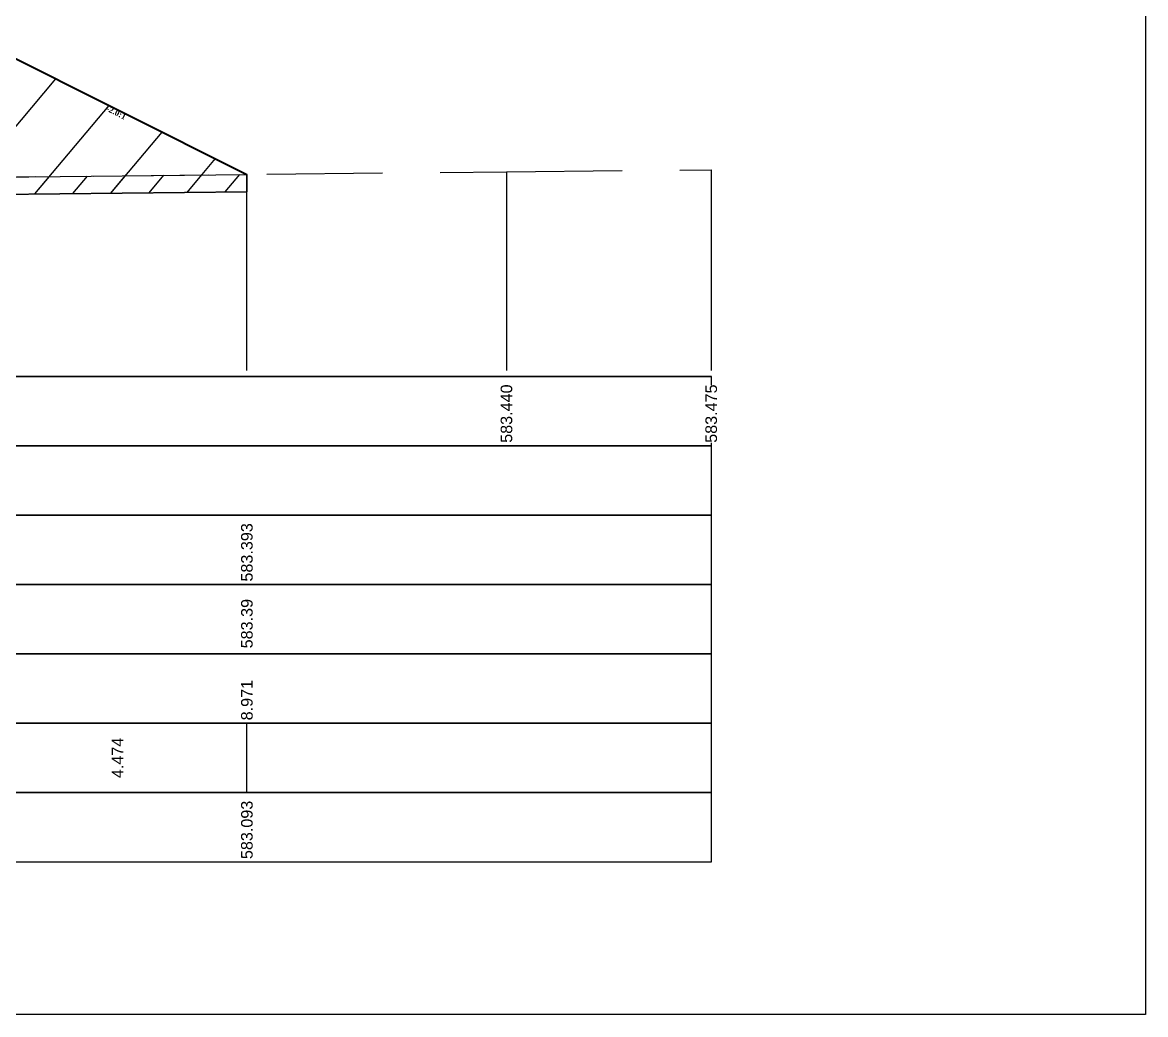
# Model space of a CAD drawing. Header units: millimetres. Extents: x 2762 to 3076, y 916 to 3305.
# Drawn here: x 2827.14 to 2846.56, y 1603.65 to 1620.8 of the extents above; entities that cross this region are included whole.
import ezdxf

# ---------------------------------------------------------------- set-up
doc = ezdxf.new("R2010")
doc.units = ezdxf.units.MM
doc.header["$LTSCALE"] = 2
doc.linetypes.add('CACHE', pattern=[9.525, 6.35, -3.175])
doc.linetypes.add('DASHED', pattern=[0.75, 0.5, -0.25])
doc.layers.add('C-ROAD-CORR', color=5, linetype='Continuous')
doc.layers.add('C-ROAD-SCTN', color=7, linetype='Continuous')
doc.styles.add('C3D_Etiquette', font='romans.shx')
doc.styles.add('C3D_Profil_Travers', font='romans.shx')

msp = doc.modelspace()

# ---------------------------------------------------------------- hatches: boundary and pattern name
at = {"linetype": 'Continuous', "lineweight": -3}
h = msp.add_hatch(dxfattribs=at)
h.set_pattern_fill('_U', color=3, angle=50, style=0, pattern_type=0)
h.set_pattern_definition([(50, (2810.4505, 1617.9157), (-0.766044, 0.64279), [])])
h.paths.add_polyline_path([(2810.451, 1617.916), (2810.672, 1618.137), (2812.172, 1618.197), (2816.158, 1620.19), (2824.155, 1620.51), (2826.551, 1620.414), (2831.025, 1618.177), (2831.025, 1617.877), (2822.367, 1617.786)])
h.paths.add_polyline_path([(2808.851, 1617.933), (2808.851, 1618.233), (2808.872, 1618.149), (2809.172, 1618.137), (2809.381, 1617.927), (2808.898, 1617.933)])
h = msp.add_hatch(dxfattribs=at)
h.set_pattern_fill('_U', color=150, scale=0.5, angle=50, style=0, pattern_type=0)
h.set_pattern_definition([(50, (2810.4505, 1617.9157), (-0.383022, 0.321394), [])])
h.paths.add_polyline_path([(2810.451, 1617.916), (2810.672, 1618.137), (2812.172, 1618.197), (2822.367, 1618.086), (2831.025, 1618.177), (2831.025, 1617.877), (2822.367, 1617.786)])
h.paths.add_polyline_path([(2808.851, 1618.233), (2812.172, 1618.197), (2810.672, 1618.137), (2810.451, 1617.916), (2809.381, 1617.927), (2809.172, 1618.137), (2808.872, 1618.149)])
h.paths.add_polyline_path([(2808.851, 1617.933), (2808.851, 1618.233), (2808.872, 1618.149), (2809.172, 1618.137), (2809.381, 1617.927), (2808.898, 1617.933)])

# ---------------------------------------------------------------- linework, layer by layer
at = {"color": 253, "linetype": 'Continuous', "lineweight": -3}
for p, q in [((2826.551, 1620.414), (2831.025, 1618.177)), ((2822.367, 1618.086), (2831.025, 1618.177)), ((2831.025, 1618.177), (2831.025, 1617.877)), ((2831.025, 1618.177), (2831.025, 1617.877)), ((2831.025, 1617.877), (2822.367, 1617.786)), ((2831.025, 1617.877), (2822.367, 1617.786))]:
    msp.add_line(p, q, dxfattribs=at)
at = {"color": 105, "linetype": 'DASHED', "lineweight": -3, "ltscale": 2}
for p, q in [((2835.514, 1618.224), (2839.055, 1618.258)), ((2822.367, 1618.086), (2835.514, 1618.224))]:
    msp.add_line(p, q, dxfattribs=at)
at = {"color": 98, "linetype": 'CACHE', "lineweight": -3}
for p, q in [((2839.055, 1618.258), (2839.055, 1614.784)), ((2835.514, 1618.224), (2835.514, 1614.784))]:
    msp.add_line(p, q, dxfattribs=at)
at = {"color": 8, "linetype": 'CACHE', "lineweight": -3}
msp.add_line((2831.025, 1614.784), (2831.025, 1618.177), dxfattribs=at)
at = {"color": 6, "linetype": 'Continuous', "lineweight": -3}
msp.add_line((2823.028, 1617.793), (2831.025, 1617.877), dxfattribs=at)
at = {"color": 7, "linetype": 'Continuous', "lineweight": -3}
for p, q in [((2805.054, 1614.684), (2839.056, 1614.684)), ((2831.025, 1607.484), (2831.025, 1608.684))]:
    msp.add_line(p, q, dxfattribs=at)
for points in [[(2805.054, 1613.484), (2839.056, 1613.484), (2839.056, 1614.684), (2805.054, 1614.684)], [(2805.054, 1612.284), (2839.056, 1612.284), (2839.056, 1613.484), (2805.054, 1613.484)], [(2805.054, 1611.084), (2839.056, 1611.084), (2839.056, 1612.284), (2805.054, 1612.284)], [(2805.054, 1609.884), (2839.056, 1609.884), (2839.056, 1611.084), (2805.054, 1611.084)], [(2805.054, 1608.684), (2839.056, 1608.684), (2839.056, 1609.884), (2805.054, 1609.884)], [(2805.054, 1607.484), (2839.056, 1607.484), (2839.056, 1608.684), (2805.054, 1608.684)], [(2805.054, 1606.284), (2839.056, 1606.284), (2839.056, 1607.484), (2805.054, 1607.484)]]:
    msp.add_3dface(points, dxfattribs=at)
at = {"layer": 'C-ROAD-CORR', "color": 1, "linetype": 'Continuous', "lineweight": 40}
msp.add_line((2826.551, 1620.414), (2831.025, 1618.177), dxfattribs=at)
at = {"layer": 'C-ROAD-SCTN', "color": 154, "linetype": 'Continuous', "lineweight": -3}
msp.add_line((2826.551, 1620.414), (2831.025, 1618.177), dxfattribs=at)
at = {"layer": 'C-ROAD-SCTN', "color": 1, "linetype": 'Continuous', "lineweight": -3}
msp.add_line((2826.551, 1620.414), (2831.025, 1618.177), dxfattribs=at)

# ---------------------------------------------------------------- texts
at = {"color": 7, "linetype": 'Continuous', "lineweight": -3, "insert": (2828.787, 1619.292), "char_height": 0.1, "width": 0.34598, "attachment_point": 2, "rotation": 333.4349, "style": 'C3D_Etiquette'}
msp.add_mtext('{\\fTimes New Roman|b1|i0|c0|p18;-2.0:1}', dxfattribs=at)
at = {"color": 7, "linetype": 'Continuous', "lineweight": -3, "char_height": 0.2, "rotation": 90, "style": 'C3D_Profil_Travers'}
for s, insert, attachment_point in [('{\\fArial|b0|i0|c0|p34;583.39}', (2831.025, 1609.979), 4), ('{\\fArial|b0|i0|c0|p34;4.474}', (2828.788, 1608.084), 5)]:
    msp.add_mtext(s, dxfattribs=dict(at, insert=insert, attachment_point=attachment_point))

# ---------------------------------------------------------------- next in the draw order: texts
at = {"color": 7, "linetype": 'Continuous', "lineweight": -3, "char_height": 0.2, "attachment_point": 4, "rotation": 90, "style": 'C3D_Profil_Travers', "bg_fill": 3, "box_fill_scale": 1.000375, "bg_fill_color": 256, "bg_fill_true_color": 13158600, "bg_fill_transparency": 0}
for s, insert, width in [('{\\fArial|b0|i0|c0|p34;583.440}', (2835.514, 1613.534), 0.99484), ('{\\fArial|b0|i0|c0|p34;583.475}', (2839.055, 1613.534), 0.99705), ('{\\fArial|b0|i0|c0|p34;583.393}', (2831.025, 1611.134), 0.99553), ('{\\fArial|b0|i0|c0|p34;\\C256;8.971}', (2831.025, 1608.734), 0.64293), ('{\\fArial|b0|i0|c0|p34;583.093}', (2831.025, 1606.334), 0.99553)]:
    msp.add_mtext(s, dxfattribs=dict(at, insert=insert, width=width))

# ---------------------------------------------------------------- next in the draw order: linework, layer by layer
msp.add_lwpolyline([(2797.565, 1633.145), (2846.565, 1633.145), (2846.565, 1603.645), (2797.565, 1603.645)], close=True)

doc.saveas('drawing.dxf')
